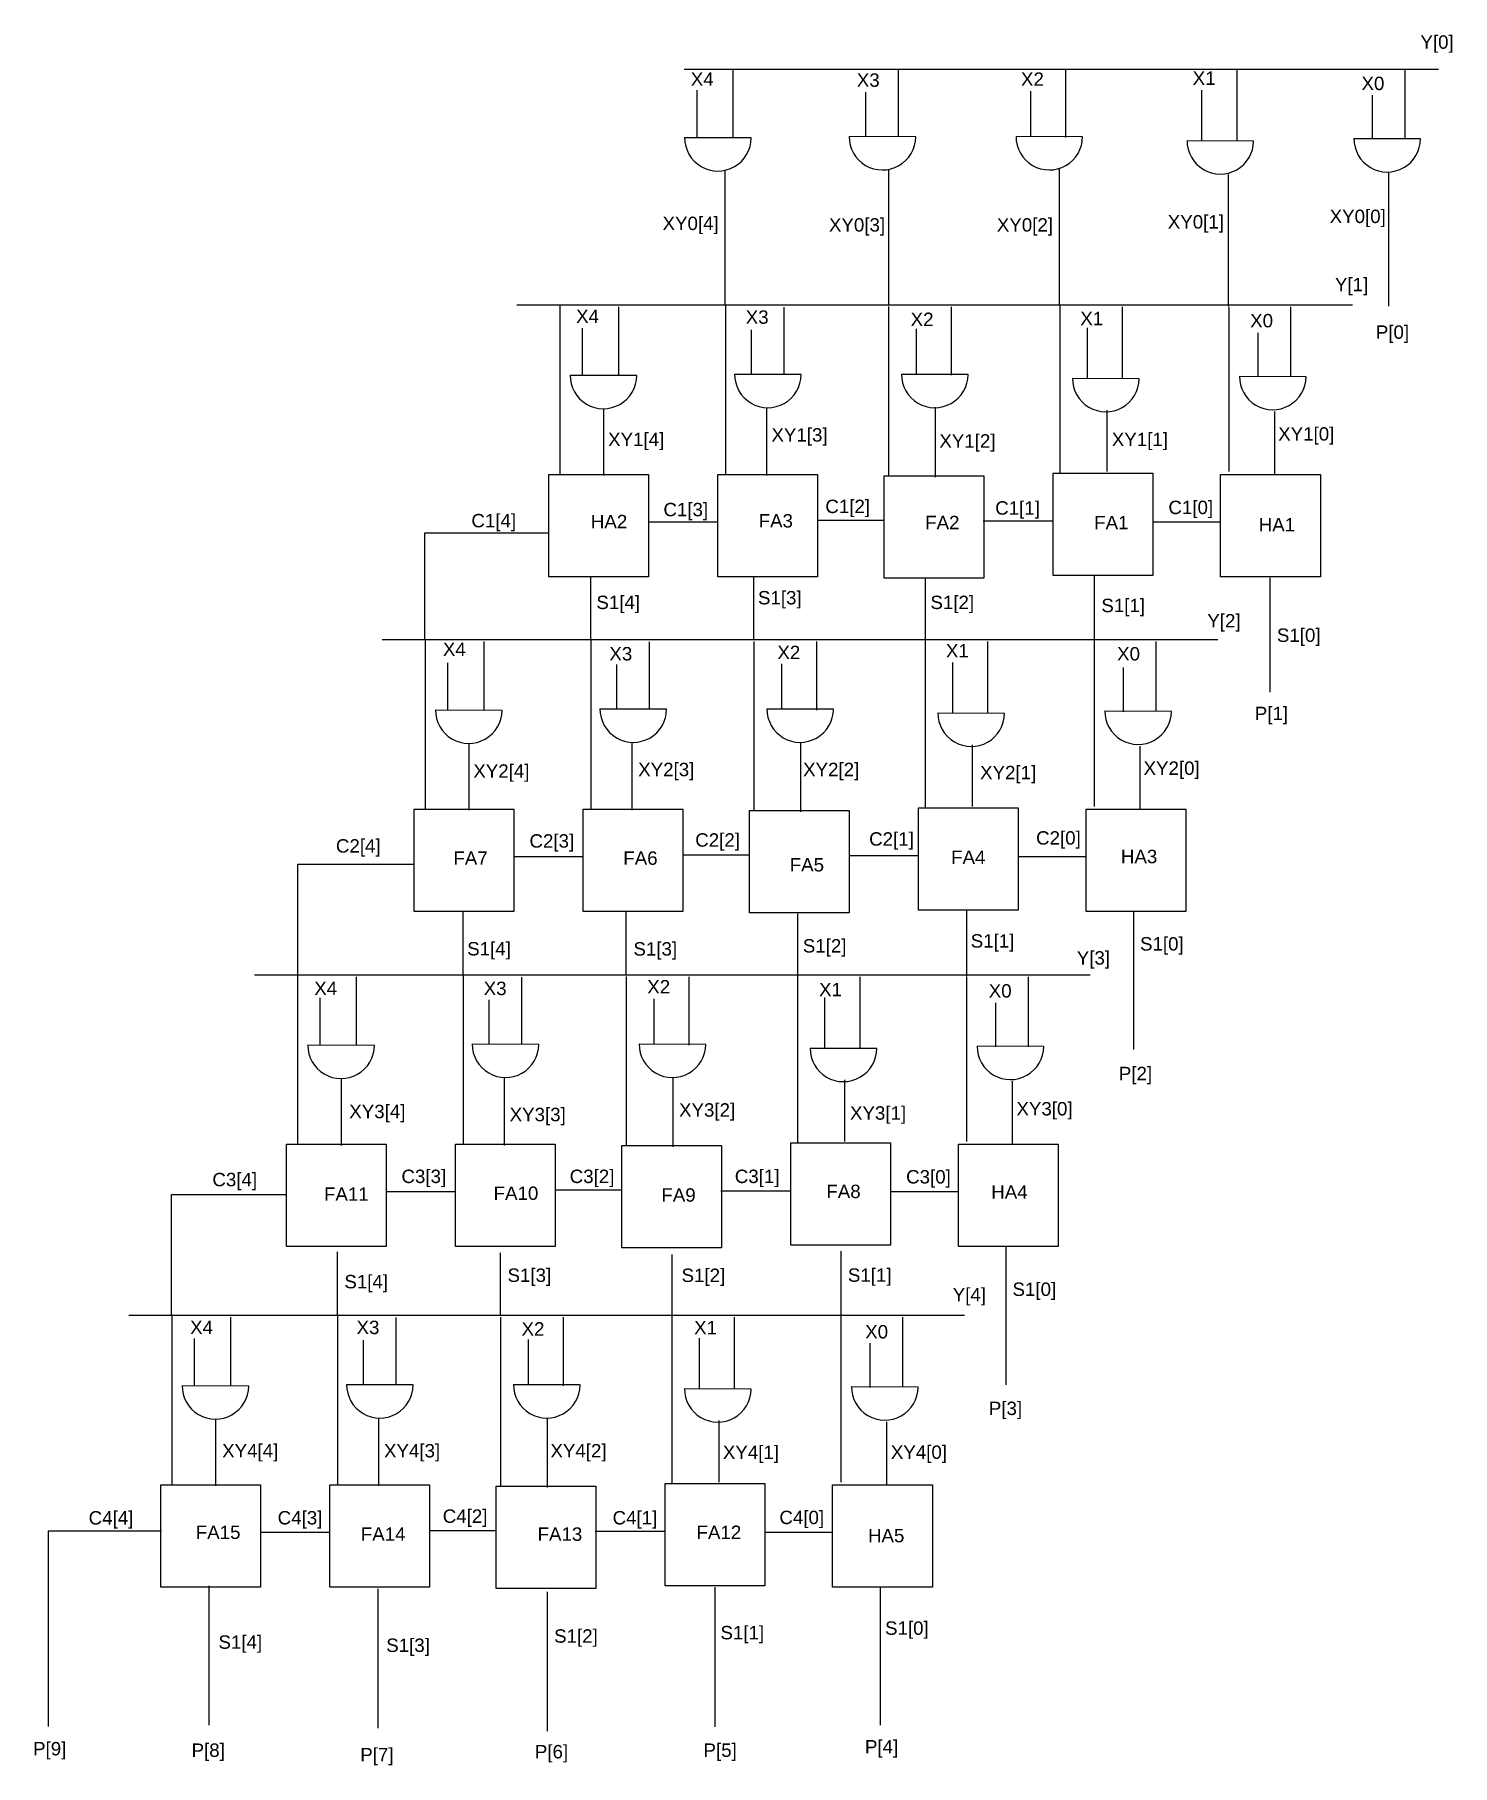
# Model space of a CAD drawing. Header units: inches. Extents: x 7.1 to 59.5, y 6.3 to 70.2.
import ezdxf

# ---------------------------------------------------------------- set-up
doc = ezdxf.new("R2010")
doc.units = ezdxf.units.IN
doc.header["$MEASUREMENT"] = 0
doc.styles.get("Standard").update_dxf_attribs({"font": 'arial.ttf'})

msp = doc.modelspace()

# ---------------------------------------------------------------- linework, layer by layer
for p, q in [((32.913, 68.912), (32.913, 66.389)), ((39.016, 68.901), (39.016, 66.424)), ((45.189, 68.913), (45.189, 66.389)), ((51.504, 68.913), (51.504, 66.273)), ((57.712, 68.913), (57.712, 66.331)), ((31.577, 68.136), (31.577, 66.375)), ((37.809, 68.064), (37.809, 66.423)), ((43.899, 68.1), (43.899, 66.423)), ((50.205, 68.144), (50.205, 66.282)), ((56.504, 67.954), (56.504, 66.329)), ((39.658, 66.416), (37.2, 66.425)), ((45.817, 66.416), (43.359, 66.425)), ((33.589, 66.378), (31.13, 66.386)), ((52.128, 66.264), (49.67, 66.273)), ((58.288, 66.34), (55.829, 66.349)), ((32.625, 60.2), (32.625, 65.185)), ((38.664, 60.232), (38.664, 65.217)), ((44.961, 60.201), (44.961, 65.248)), ((51.197, 60.169), (51.197, 65.026)), ((57.103, 65.096), (57.103, 60.171)), ((55.774, 60.204), (24.94, 60.204)), ((26.521, 60.183), (26.521, 53.953)), ((28.687, 60.141), (28.687, 57.617)), ((32.634, 60.214), (32.634, 53.953)), ((34.79, 60.129), (34.79, 57.653)), ((38.654, 60.152), (38.654, 53.891)), ((40.963, 60.141), (40.963, 57.618)), ((44.976, 60.194), (44.976, 54.015)), ((47.278, 60.141), (47.278, 57.501)), ((51.212, 60.144), (51.212, 54.064)), ((53.486, 60.141), (53.486, 57.559)), ((27.351, 59.364), (27.351, 57.604)), ((33.584, 59.293), (33.584, 57.651)), ((39.673, 59.328), (39.673, 57.651)), ((45.979, 59.372), (45.979, 57.51)), ((52.278, 59.182), (52.278, 57.557)), ((29.363, 57.606), (26.904, 57.615)), ((35.432, 57.644), (32.974, 57.653)), ((41.591, 57.644), (39.133, 57.653)), ((47.902, 57.492), (45.444, 57.501)), ((54.062, 57.568), (51.603, 57.577)), ((28.134, 56.371), (28.134, 53.922)), ((34.154, 56.402), (34.154, 53.922)), ((40.373, 56.437), (40.373, 53.866)), ((46.708, 56.338), (46.708, 54.064)), ((52.895, 56.288), (52.895, 53.965)), ((32.361, 52.202), (29.796, 52.202)), ((38.461, 52.265), (36.053, 52.265)), ((44.718, 52.233), (42.153, 52.233)), ((50.911, 52.202), (48.409, 52.202)), ((27.666, 47.869), (27.666, 50.213)), ((33.685, 47.85), (33.685, 50.173)), ((40.018, 47.83), (40.018, 50.115)), ((46.253, 47.811), (46.253, 50.233)), ((52.73, 50.144), (52.73, 45.93)), ((50.806, 47.854), (19.973, 47.854)), ((21.553, 47.833), (21.553, 41.603)), ((23.72, 47.791), (23.72, 45.268)), ((27.667, 47.864), (27.667, 41.603)), ((29.823, 47.779), (29.823, 45.303)), ((33.687, 47.802), (33.687, 41.541)), ((35.996, 47.791), (35.996, 45.268)), ((40.008, 47.844), (40.008, 41.665)), ((42.311, 47.792), (42.311, 45.151)), ((46.245, 47.794), (46.245, 41.714)), ((48.519, 47.792), (48.519, 45.21)), ((22.384, 47.014), (22.384, 45.254)), ((28.616, 46.943), (28.616, 45.301)), ((34.706, 46.978), (34.706, 45.301)), ((41.012, 47.023), (41.012, 45.16)), ((47.311, 46.832), (47.311, 45.207)), ((24.395, 45.256), (21.937, 45.265)), ((30.465, 45.294), (28.007, 45.303)), ((36.624, 45.294), (34.166, 45.303)), ((42.935, 45.142), (40.477, 45.151)), ((49.094, 45.218), (46.636, 45.227)), ((35.406, 44.087), (35.406, 41.517)), ((23.167, 44.021), (23.167, 41.572)), ((29.187, 44.052), (29.187, 41.572)), ((41.741, 43.988), (41.741, 41.714)), ((47.927, 43.939), (47.927, 41.615)), ((27.394, 39.852), (24.829, 39.852)), ((33.494, 39.915), (31.085, 39.915)), ((39.75, 39.884), (37.185, 39.884)), ((45.944, 39.852), (43.442, 39.852)), ((22.953, 35.502), (22.953, 37.846)), ((28.972, 35.482), (28.972, 37.806)), ((35.304, 35.463), (35.304, 37.747)), ((41.54, 35.444), (41.54, 37.866)), ((47.696, 37.857), (47.696, 32.742)), ((46.093, 35.487), (15.259, 35.487)), ((16.84, 35.466), (16.84, 29.236)), ((19.006, 35.423), (19.006, 32.9)), ((22.953, 35.497), (22.953, 29.236)), ((25.11, 35.412), (25.11, 32.936)), ((28.973, 35.435), (28.973, 29.174)), ((31.283, 35.424), (31.283, 32.9)), ((35.295, 35.476), (35.295, 29.297)), ((37.598, 35.424), (37.598, 32.784)), ((41.531, 35.427), (41.531, 29.347)), ((43.805, 35.424), (43.805, 32.842)), ((17.671, 34.647), (17.671, 32.886)), ((23.903, 34.575), (23.903, 32.934)), ((29.992, 34.611), (29.992, 32.934)), ((36.298, 34.655), (36.298, 32.793)), ((42.597, 34.465), (42.597, 32.84)), ((19.682, 32.889), (17.224, 32.898)), ((25.751, 32.927), (23.293, 32.936)), ((31.911, 32.927), (29.452, 32.936)), ((38.222, 32.775), (35.763, 32.784)), ((44.381, 32.851), (41.923, 32.86)), ((18.454, 31.653), (18.454, 29.205)), ((24.474, 31.684), (24.474, 29.205)), ((30.692, 31.72), (30.692, 29.149)), ((37.027, 31.621), (37.027, 29.347)), ((43.214, 31.571), (43.214, 29.248)), ((22.681, 27.485), (20.116, 27.485)), ((28.781, 27.548), (26.372, 27.548)), ((35.037, 27.516), (32.472, 27.516)), ((41.231, 27.485), (38.728, 27.485)), ((18.315, 22.937), (18.315, 25.281)), ((24.334, 22.918), (24.334, 25.241)), ((30.667, 22.898), (30.667, 25.183)), ((36.902, 22.879), (36.902, 25.302)), ((42.982, 25.49), (42.982, 20.374)), ((41.455, 22.922), (10.622, 22.922)), ((12.202, 22.901), (12.202, 16.671)), ((14.369, 22.859), (14.369, 20.336)), ((18.316, 22.932), (18.316, 16.671)), ((20.472, 22.847), (20.472, 20.371)), ((24.336, 22.87), (24.336, 16.609)), ((26.645, 22.859), (26.645, 20.336)), ((30.657, 22.912), (30.657, 16.733)), ((32.96, 22.86), (32.96, 20.219)), ((36.894, 22.862), (36.894, 16.782)), ((39.168, 22.86), (39.168, 20.278)), ((13.033, 22.082), (13.033, 20.322)), ((19.265, 22.011), (19.265, 20.369)), ((25.355, 22.046), (25.355, 20.369)), ((31.661, 22.091), (31.661, 20.228)), ((37.96, 21.9), (37.96, 20.275)), ((15.044, 20.324), (12.586, 20.333)), ((21.114, 20.362), (18.656, 20.371)), ((27.273, 20.362), (24.815, 20.371)), ((33.584, 20.21), (31.126, 20.219)), ((39.743, 20.286), (37.285, 20.295)), ((13.816, 19.089), (13.816, 16.64)), ((19.836, 19.12), (19.836, 16.64)), ((26.055, 19.155), (26.055, 16.585)), ((32.39, 19.056), (32.39, 16.782)), ((38.576, 19.007), (38.576, 16.683)), ((18.043, 14.92), (15.478, 14.92)), ((24.143, 14.983), (21.734, 14.983)), ((30.399, 14.952), (27.834, 14.952)), ((36.593, 14.92), (34.091, 14.92)), ((13.568, 12.951), (13.568, 7.808)), ((19.814, 12.842), (19.814, 7.698)), ((32.25, 12.896), (32.25, 7.753)), ((38.345, 12.925), (38.345, 7.81)), ((26.059, 12.732), (26.059, 7.589))]:
    msp.add_line(p, q)
for points in [[(31.117, 68.917), (58.947, 68.917)], [(21.541, 47.843), (21.541, 51.804), (26.117, 51.804)], [(16.857, 35.482), (16.857, 39.579), (21.127, 39.579)], [(12.19, 22.935), (12.19, 27.393), (16.424, 27.393)], [(11.824, 14.972), (7.638, 14.972), (7.638, 7.766)]]:
    msp.add_lwpolyline(points)
for points in [[(26.117, 53.961), (29.799, 53.961), (29.799, 50.185), (26.117, 50.185)], [(32.352, 53.961), (36.035, 53.961), (36.035, 50.185), (32.352, 50.185)], [(38.489, 53.912), (42.172, 53.912), (42.172, 50.136), (38.489, 50.136)], [(44.725, 54.01), (48.407, 54.01), (48.407, 50.234), (44.725, 50.234)], [(50.911, 53.961), (54.594, 53.961), (54.594, 50.185), (50.911, 50.185)], [(21.149, 41.611), (24.832, 41.611), (24.832, 37.835), (21.149, 37.835)], [(27.385, 41.611), (31.067, 41.611), (31.067, 37.835), (27.385, 37.835)], [(33.522, 41.562), (37.205, 41.562), (37.205, 37.786), (33.522, 37.786)], [(39.758, 41.66), (43.44, 41.66), (43.44, 37.884), (39.758, 37.884)], [(45.944, 41.611), (49.626, 41.611), (49.626, 37.835), (45.944, 37.835)], [(16.436, 29.243), (20.118, 29.243), (20.118, 25.468), (16.436, 25.468)], [(22.671, 29.243), (26.354, 29.243), (26.354, 25.468), (22.671, 25.468)], [(28.809, 29.194), (32.491, 29.194), (32.491, 25.419), (28.809, 25.419)], [(35.044, 29.292), (38.727, 29.292), (38.727, 25.517), (35.044, 25.517)], [(41.231, 29.243), (44.913, 29.243), (44.913, 25.468), (41.231, 25.468)], [(11.799, 16.679), (15.481, 16.679), (15.481, 12.903), (11.799, 12.903)], [(18.034, 16.679), (21.716, 16.679), (21.716, 12.903), (18.034, 12.903)], [(24.171, 16.63), (27.854, 16.63), (27.854, 12.854), (24.171, 12.854)], [(30.407, 16.728), (34.089, 16.728), (34.089, 12.952), (30.407, 12.952)], [(36.593, 16.679), (40.275, 16.679), (40.275, 12.903), (36.593, 12.903)]]:
    msp.add_lwpolyline(points, close=True)
for centre in [(38.429, 66.425), (44.588, 66.425), (32.359, 66.386), (50.899, 66.273), (57.058, 66.349), (28.134, 57.615), (34.203, 57.653), (40.362, 57.653), (46.673, 57.501), (52.833, 57.577), (23.166, 45.265), (29.236, 45.303), (35.395, 45.303), (41.706, 45.151), (47.865, 45.227), (18.453, 32.898), (24.522, 32.936), (30.681, 32.936), (36.993, 32.784), (43.152, 32.86), (13.815, 20.333), (19.885, 20.371), (26.044, 20.371), (32.355, 20.219), (38.514, 20.295)]:
    msp.add_arc(centre, 1.229, 179.58458, 359.58458)

# ---------------------------------------------------------------- texts
at = {"char_height": 0.4942, "attachment_point": 1}
for s, width, heights, insert in [('Y[0]', 1.38506, [0], (58.283, 70.163)), ('X4', 1.67098, [0], (31.358, 68.794)), ('X3', 1.67098, [0], (37.485, 68.759)), ('X2', 1.67098, [0], (43.542, 68.794)), ('X1', 1.67098, [0], (49.878, 68.829)), ('X0', 1.67098, [0], (56.109, 68.637)), ('XY0[4]', 2.84685, [0], (30.316, 63.472)), ('XY0[3]', 2.84685, [0], (36.456, 63.416)), ('XY0[2]', 2.84685, [0], (42.652, 63.416)), ('XY0[1]', 2.84685, [0], (48.96, 63.528)), ('XY0[0]', 2.84685, [0], (54.933, 63.731)), ('Y[1]', 1.38506, [0], (55.13, 61.215)), ('X4', 1.67098, [0], (27.126, 60.044)), ('X3', 1.67098, [0], (33.385, 60.014)), ('X2', 1.67098, [0], (39.47, 59.931)), ('X1', 1.67098, [0], (45.732, 59.962)), ('X0', 1.67098, [0], (52, 59.883)), ('P[0]', 1.98286, [0], (56.637, 59.459)), ('XY1[3]', 2.84685, [0], (34.335, 55.667)), ('XY1[0]', 2.84685, [0], (53.034, 55.703)), ('XY1[4]', 2.84685, [0], (28.307, 55.5)), ('XY1[2]', 2.84685, [0], (40.531, 55.444)), ('XY1[1]', 2.84685, [0], (46.895, 55.5)), ('C1[2]', 1.46113, [0], (36.323, 53.029)), ('C1[0]', 1.46113, [0], (48.983, 52.991)), ('C1[4]', 1.46113, [0], (23.262, 52.503)), ('HA2', 2.30689, [1.296], (27.67, 52.469)), ('C1[3]', 1.46113, [0], (30.349, 52.912)), ('FA3', 2.06789, [0], (33.862, 52.497)), ('FA2', 2.06789, [0], (40.007, 52.434)), ('C1[1]', 1.46113, [0], (42.591, 52.971)), ('FA1', 2.06789, [0], (46.244, 52.432)), ('HA1', 2.30689, [1.296], (52.316, 52.352)), ('S1[4]', 1.37599, [0], (27.874, 49.487)), ('S1[3]', 1.37599, [0], (33.837, 49.659)), ('S1[2]', 1.37599, [0], (40.201, 49.487)), ('S1[1]', 1.37599, [0.64], (46.508, 49.373)), ('Y[2]', 1.38506, [0], (50.418, 48.808)), ('S1[0]', 1.37599, [0], (52.986, 48.275)), ('X4', 1.67098, [0], (22.21, 47.758)), ('X3', 1.67098, [0], (28.353, 47.592)), ('X2', 1.67098, [0], (34.554, 47.641)), ('X1', 1.67098, [0], (40.772, 47.701)), ('X0', 1.67098, [0], (47.09, 47.59)), ('P[1]', 1.98286, [0], (52.171, 45.388)), ('XY2[4]', 2.84685, [0], (23.333, 43.264)), ('XY2[3]', 2.84685, [0], (29.417, 43.32)), ('XY2[2]', 2.84685, [0], (35.502, 43.32)), ('XY2[1]', 2.84685, [0], (42.033, 43.208)), ('XY2[0]', 2.84685, [0], (48.066, 43.369)), ('C2[4]', 1.46113, [0], (18.263, 40.501)), ('C2[3]', 1.46113, [0], (25.405, 40.684)), ('C2[2]', 1.46113, [0], (31.522, 40.72)), ('C2[1]', 1.46113, [0], (37.939, 40.757)), ('C2[0]', 1.46113, [0], (44.1, 40.796)), ('FA7', 2.06789, [0], (22.598, 40.05)), ('FA6', 2.06789, [0], (28.867, 40.05)), ('FA5', 2.06789, [0], (35.009, 39.805)), ('FA4', 2.06789, [0], (40.965, 40.084)), ('HA3', 2.30689, [1.296], (47.23, 40.11)), ('S1[4]', 1.37599, [0], (23.107, 36.707)), ('S1[3]', 1.37599, [0], (29.241, 36.701)), ('S1[2]', 1.37599, [0], (35.492, 36.814)), ('S1[1]', 1.37599, [0.64], (41.687, 36.995)), ('S1[0]', 1.37599, [0], (47.935, 36.887)), ('Y[3]', 1.38506, [0], (45.602, 36.369)), ('X4', 1.67098, [0], (17.463, 35.246)), ('X3', 1.67098, [0], (23.716, 35.243)), ('X2', 1.67098, [0], (29.751, 35.303)), ('X1', 1.67098, [0], (36.092, 35.201)), ('X0', 1.67098, [0], (42.353, 35.152)), ('P[2]', 1.98286, [0], (47.154, 32.102)), ('XY3[4]', 2.84685, [0], (18.756, 30.701)), ('XY3[2]', 2.84685, [0], (30.925, 30.757)), ('XY3[1]', 2.84685, [0], (37.232, 30.645)), ('XY3[0]', 2.84685, [0], (43.375, 30.803)), ('XY3[3]', 2.84685, [0], (24.673, 30.589)), ('C3[4]', 1.46113, [0], (13.704, 28.19)), ('C3[3]', 1.46113, [0], (20.681, 28.308)), ('C3[2]', 1.46113, [0], (26.89, 28.308)), ('C3[1]', 1.46113, [0], (32.982, 28.308)), ('C3[0]', 1.46113, [0], (39.304, 28.291)), ('FA11', 2.06789, [0], (17.822, 27.652)), ('FA10', 2.06789, [0], (24.082, 27.686)), ('FA9', 2.06789, [0], (30.272, 27.62)), ('FA8', 2.06789, [0], (36.361, 27.753)), ('HA4', 2.30689, [1.296], (42.445, 27.732)), ('S1[4]', 1.37599, [0], (18.574, 24.423)), ('S1[3]', 1.37599, [0], (24.595, 24.66)), ('S1[2]', 1.37599, [0], (31.018, 24.657)), ('S1[1]', 1.37599, [0.64], (37.155, 24.665)), ('Y[4]', 1.38506, [0], (41.023, 23.942)), ('S1[0]', 1.37599, [0], (43.23, 24.142)), ('X4', 1.67098, [0], (12.882, 22.735)), ('X3', 1.67098, [0], (19.024, 22.734)), ('X2', 1.67098, [0], (25.113, 22.678)), ('X1', 1.67098, [0], (31.481, 22.727)), ('X0', 1.67098, [0], (37.794, 22.573)), ('P[3]', 1.98286, [0], (42.356, 19.748)), ('XY4[4]', 2.84685, [0], (14.064, 18.183)), ('XY4[3]', 2.84685, [0], (20.037, 18.183)), ('XY4[2]', 2.84685, [0], (26.178, 18.183)), ('XY4[1]', 2.84685, [0], (32.541, 18.127)), ('XY4[0]', 2.84685, [0], (38.74, 18.13)), ('C4[4]', 1.46113, [0], (9.139, 15.707)), ('C4[3]', 1.46113, [0], (16.113, 15.71)), ('C4[2]', 1.46113, [0], (22.205, 15.769)), ('C4[1]', 1.46113, [0], (28.472, 15.71)), ('C4[0]', 1.46113, [0], (34.627, 15.723)), ('FA15', 2.06789, [0], (13.091, 15.174)), ('FA14', 2.06789, [0], (19.181, 15.108)), ('FA13', 2.06789, [0], (25.704, 15.107)), ('FA12', 2.06789, [0], (31.57, 15.174)), ('HA5', 2.30689, [1.296], (37.896, 15.053)), ('S1[1]', 1.37599, [0.64], (32.452, 11.471)), ('S1[0]', 1.37599, [0], (38.526, 11.639)), ('S1[4]', 1.37599, [0], (13.929, 11.123)), ('S1[3]', 1.37599, [0], (20.12, 11.006)), ('S1[2]', 1.37599, [0], (26.315, 11.347)), ('P[9]', 1.98286, [0], (7.087, 7.189)), ('P[8]', 1.98286, [0], (12.936, 7.134)), ('P[6]', 1.98286, [0], (25.604, 7.079)), ('P[5]', 1.98286, [0], (31.828, 7.134)), ('P[4]', 1.98286, [0], (37.784, 7.26)), ('P[7]', 1.98286, [0], (19.16, 6.969))]:
    msp.add_mtext_dynamic_manual_height_columns(s, width=width, gutter_width=2.471, heights=heights, dxfattribs=dict(at, insert=insert))

doc.saveas('drawing.dxf')
